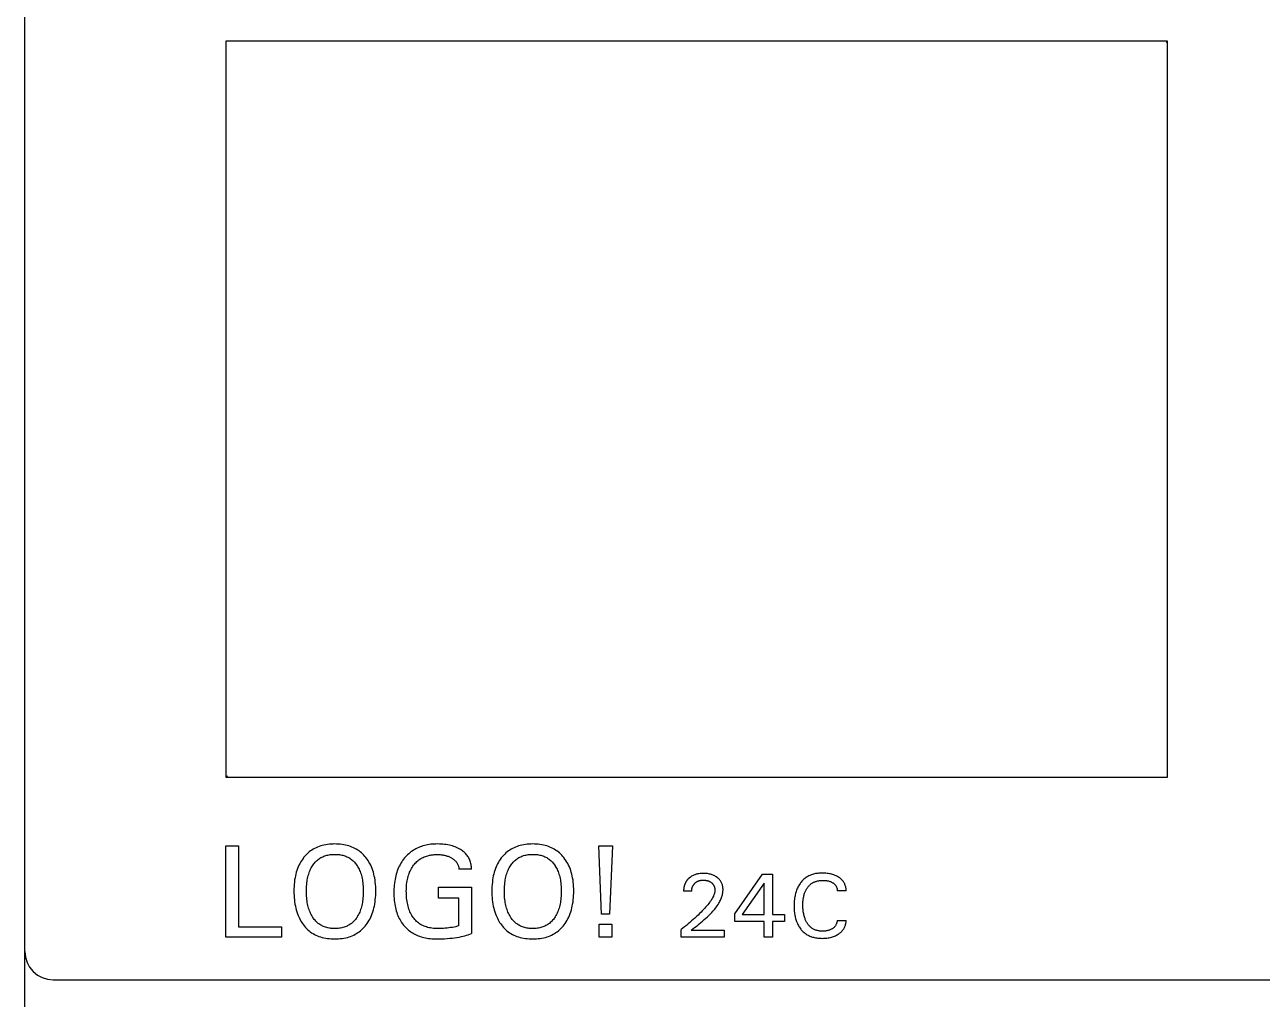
# Model space of a CAD drawing. Extents: x 0 to 420, y 0 to 297.
# Drawn here: x 136.8 to 180.17, y 185.49 to 219.65 of the extents above; entities that cross this region are included whole.
import ezdxf

# ---------------------------------------------------------------- set-up
doc = ezdxf.new("R2010")
doc.units = 0
doc.header["$LTSCALE"] = 23.1
doc.layers.add('10000_FRONT', color=7, linetype='CONTINUOUS')

msp = doc.modelspace()

# ---------------------------------------------------------------- linework, layer by layer
at = {"layer": '10000_FRONT', "color": 7, "linetype": 'CONTINUOUS'}
for p, q in [((136.798, 164.673), (136.798, 252.673)), ((143.848, 219.073), (143.848, 193.273)), ((176.848, 219.073), (143.848, 219.073)), ((176.798, 219.023), (176.819, 219.044)), ((176.848, 193.273), (176.848, 219.073)), ((143.848, 193.273), (176.848, 193.273)), ((143.898, 193.323), (143.877, 193.302)), ((143.848, 187.673), (143.848, 190.873)), ((143.848, 190.873), (144.285, 190.873)), ((144.285, 190.873), (144.285, 188.036)), ((147.061, 190.829), (147.009, 190.807)), ((147.115, 190.85), (147.061, 190.829)), ((147.169, 190.868), (147.115, 190.85)), ((147.223, 190.883), (147.169, 190.868)), ((147.285, 190.898), (147.223, 190.883)), ((147.348, 190.91), (147.285, 190.898)), ((147.411, 190.92), (147.348, 190.91)), ((147.474, 190.927), (147.411, 190.92)), ((147.537, 190.932), (147.474, 190.927)), ((147.601, 190.935), (147.537, 190.932)), ((147.664, 190.936), (147.601, 190.935)), ((147.728, 190.935), (147.664, 190.936)), ((147.791, 190.932), (147.728, 190.935)), ((147.854, 190.927), (147.791, 190.932)), ((147.917, 190.92), (147.854, 190.927)), ((147.98, 190.91), (147.917, 190.92)), ((148.042, 190.898), (147.98, 190.91)), ((148.103, 190.883), (148.042, 190.898)), ((148.158, 190.867), (148.103, 190.883)), ((148.212, 190.849), (148.158, 190.867)), ((148.265, 190.829), (148.212, 190.849)), ((148.317, 190.806), (148.265, 190.829)), ((150.653, 190.834), (150.604, 190.815)), ((150.703, 190.852), (150.653, 190.834)), ((150.753, 190.868), (150.703, 190.852)), ((150.804, 190.882), (150.753, 190.868)), ((150.861, 190.895), (150.804, 190.882)), ((150.918, 190.907), (150.861, 190.895)), ((150.976, 190.916), (150.918, 190.907)), ((151.034, 190.924), (150.976, 190.916)), ((151.092, 190.929), (151.034, 190.924)), ((151.151, 190.933), (151.092, 190.929)), ((151.21, 190.935), (151.151, 190.933)), ((151.268, 190.936), (151.21, 190.935)), ((151.329, 190.935), (151.268, 190.936)), ((151.39, 190.933), (151.329, 190.935)), ((151.45, 190.929), (151.39, 190.933)), ((151.511, 190.923), (151.45, 190.929)), ((151.571, 190.914), (151.511, 190.923)), ((151.625, 190.905), (151.571, 190.914)), ((151.679, 190.894), (151.625, 190.905)), ((151.732, 190.881), (151.679, 190.894)), ((151.785, 190.866), (151.732, 190.881)), ((151.838, 190.849), (151.785, 190.866)), ((151.886, 190.832), (151.838, 190.849)), ((151.933, 190.812), (151.886, 190.832)), ((153.999, 190.829), (153.946, 190.807)), ((154.052, 190.85), (153.999, 190.829)), ((154.106, 190.868), (154.052, 190.85)), ((154.161, 190.883), (154.106, 190.868)), ((154.223, 190.898), (154.161, 190.883)), ((154.285, 190.91), (154.223, 190.898)), ((154.348, 190.92), (154.285, 190.91)), ((154.411, 190.927), (154.348, 190.92)), ((154.475, 190.932), (154.411, 190.927)), ((154.538, 190.935), (154.475, 190.932)), ((154.602, 190.936), (154.538, 190.935)), ((154.665, 190.935), (154.602, 190.936)), ((154.729, 190.932), (154.665, 190.935)), ((154.792, 190.927), (154.729, 190.932)), ((154.855, 190.92), (154.792, 190.927)), ((154.917, 190.91), (154.855, 190.92)), ((154.979, 190.898), (154.917, 190.91)), ((155.041, 190.883), (154.979, 190.898)), ((155.095, 190.867), (155.041, 190.883)), ((155.149, 190.849), (155.095, 190.867)), ((155.203, 190.829), (155.149, 190.849)), ((155.255, 190.806), (155.203, 190.829)), ((157.01, 188.476), (156.915, 190.873)), ((156.915, 190.873), (157.391, 190.873)), ((157.391, 190.873), (157.296, 188.476)), ((146.526, 190.398), (146.493, 190.349)), ((146.561, 190.446), (146.526, 190.398)), ((146.571, 190.46), (146.561, 190.446)), ((146.607, 190.503), (146.571, 190.46)), ((146.645, 190.545), (146.607, 190.503)), ((146.684, 190.585), (146.645, 190.545)), ((146.725, 190.623), (146.684, 190.585)), ((146.768, 190.659), (146.725, 190.623)), ((146.813, 190.693), (146.768, 190.659)), ((146.859, 190.724), (146.813, 190.693)), ((146.908, 190.754), (146.859, 190.724)), ((146.958, 190.782), (146.908, 190.754)), ((147.009, 190.807), (146.958, 190.782)), ((147.056, 190.372), (147.085, 190.396)), ((147.085, 190.396), (147.114, 190.418)), ((147.114, 190.418), (147.145, 190.438)), ((147.145, 190.438), (147.177, 190.457)), ((147.177, 190.457), (147.209, 190.474)), ((147.209, 190.474), (147.242, 190.49)), ((147.242, 190.49), (147.276, 190.504)), ((147.276, 190.504), (147.31, 190.517)), ((147.31, 190.517), (147.345, 190.529)), ((147.345, 190.529), (147.384, 190.54)), ((147.384, 190.54), (147.423, 190.549)), ((147.423, 190.549), (147.463, 190.557)), ((147.463, 190.557), (147.503, 190.563)), ((147.503, 190.563), (147.543, 190.568)), ((147.543, 190.568), (147.583, 190.571)), ((147.583, 190.571), (147.624, 190.573)), ((147.624, 190.573), (147.664, 190.573)), ((147.664, 190.573), (147.705, 190.573)), ((147.705, 190.573), (147.746, 190.571)), ((147.746, 190.571), (147.786, 190.568)), ((147.786, 190.568), (147.827, 190.563)), ((147.827, 190.563), (147.867, 190.557)), ((147.867, 190.557), (147.907, 190.549)), ((147.907, 190.549), (147.946, 190.54)), ((147.946, 190.54), (147.985, 190.529)), ((147.985, 190.529), (148.02, 190.517)), ((148.02, 190.517), (148.055, 190.504)), ((148.055, 190.504), (148.088, 190.49)), ((148.088, 190.49), (148.122, 190.474)), ((148.122, 190.474), (148.154, 190.457)), ((148.154, 190.457), (148.186, 190.438)), ((148.186, 190.438), (148.216, 190.418)), ((148.216, 190.418), (148.246, 190.396)), ((148.246, 190.396), (148.275, 190.372)), ((148.369, 190.781), (148.317, 190.806)), ((148.418, 190.753), (148.369, 190.781)), ((148.467, 190.723), (148.418, 190.753)), ((148.513, 190.692), (148.467, 190.723)), ((148.558, 190.657), (148.513, 190.692)), ((148.601, 190.621), (148.558, 190.657)), ((148.642, 190.583), (148.601, 190.621)), ((148.682, 190.543), (148.642, 190.583)), ((148.719, 190.501), (148.682, 190.543)), ((148.755, 190.458), (148.719, 190.501)), ((148.793, 190.408), (148.755, 190.458)), ((148.829, 190.356), (148.793, 190.408)), ((150.074, 190.402), (150.04, 190.356)), ((150.109, 190.446), (150.074, 190.402)), ((150.143, 190.485), (150.109, 190.446)), ((150.178, 190.523), (150.143, 190.485)), ((150.215, 190.56), (150.178, 190.523)), ((150.253, 190.595), (150.215, 190.56)), ((150.292, 190.628), (150.253, 190.595)), ((150.333, 190.66), (150.292, 190.628)), ((150.374, 190.69), (150.333, 190.66)), ((150.417, 190.718), (150.374, 190.69)), ((150.463, 190.745), (150.417, 190.718)), ((150.509, 190.771), (150.463, 190.745)), ((150.556, 190.794), (150.509, 190.771)), ((150.604, 190.815), (150.556, 190.794)), ((150.609, 190.375), (150.644, 190.4)), ((150.644, 190.4), (150.682, 190.424)), ((150.682, 190.424), (150.72, 190.445)), ((150.72, 190.445), (150.76, 190.465)), ((150.76, 190.465), (150.8, 190.483)), ((150.8, 190.483), (150.841, 190.498)), ((150.841, 190.498), (150.883, 190.513)), ((150.883, 190.513), (150.925, 190.525)), ((150.925, 190.525), (150.956, 190.533)), ((150.956, 190.533), (150.987, 190.54)), ((150.987, 190.54), (151.018, 190.546)), ((151.018, 190.546), (151.049, 190.551)), ((151.049, 190.551), (151.08, 190.555)), ((151.08, 190.555), (151.111, 190.559)), ((151.111, 190.559), (151.142, 190.562)), ((151.142, 190.562), (151.174, 190.564)), ((151.174, 190.564), (151.205, 190.566)), ((151.205, 190.566), (151.237, 190.566)), ((151.237, 190.566), (151.268, 190.567)), ((151.268, 190.567), (151.298, 190.566)), ((151.298, 190.566), (151.328, 190.565)), ((151.328, 190.565), (151.357, 190.563)), ((151.357, 190.563), (151.387, 190.561)), ((151.387, 190.561), (151.416, 190.558)), ((151.416, 190.558), (151.446, 190.554)), ((151.446, 190.554), (151.473, 190.549)), ((151.473, 190.549), (151.5, 190.544)), ((151.5, 190.544), (151.527, 190.538)), ((151.527, 190.538), (151.554, 190.531)), ((151.554, 190.531), (151.581, 190.523)), ((151.581, 190.523), (151.607, 190.515)), ((151.607, 190.515), (151.632, 190.506)), ((151.632, 190.506), (151.656, 190.497)), ((151.656, 190.497), (151.681, 190.486)), ((151.681, 190.486), (151.704, 190.475)), ((151.704, 190.475), (151.728, 190.464)), ((151.728, 190.464), (151.751, 190.451)), ((151.751, 190.451), (151.768, 190.441)), ((151.768, 190.441), (151.784, 190.431)), ((151.784, 190.431), (151.8, 190.42)), ((151.8, 190.42), (151.816, 190.409)), ((151.816, 190.409), (151.831, 190.397)), ((151.831, 190.397), (151.846, 190.385)), ((151.979, 190.791), (151.933, 190.812)), ((152.024, 190.767), (151.979, 190.791)), ((152.069, 190.741), (152.024, 190.767)), ((152.102, 190.72), (152.069, 190.741)), ((152.135, 190.697), (152.102, 190.72)), ((152.167, 190.672), (152.135, 190.697)), ((152.198, 190.647), (152.167, 190.672)), ((152.227, 190.62), (152.198, 190.647)), ((152.255, 190.591), (152.227, 190.62)), ((152.282, 190.561), (152.255, 190.591)), ((152.305, 190.532), (152.282, 190.561)), ((152.326, 190.501), (152.305, 190.532)), ((152.346, 190.469), (152.326, 190.501)), ((152.365, 190.436), (152.346, 190.469)), ((152.381, 190.403), (152.365, 190.436)), ((152.396, 190.368), (152.381, 190.403)), ((153.463, 190.398), (153.43, 190.349)), ((153.498, 190.446), (153.463, 190.398)), ((153.509, 190.46), (153.498, 190.446)), ((153.545, 190.503), (153.509, 190.46)), ((153.582, 190.545), (153.545, 190.503)), ((153.622, 190.585), (153.582, 190.545)), ((153.663, 190.623), (153.622, 190.585)), ((153.706, 190.659), (153.663, 190.623)), ((153.75, 190.693), (153.706, 190.659)), ((153.797, 190.724), (153.75, 190.693)), ((153.845, 190.754), (153.797, 190.724)), ((153.895, 190.782), (153.845, 190.754)), ((153.946, 190.807), (153.895, 190.782)), ((153.993, 190.372), (154.022, 190.396)), ((154.022, 190.396), (154.052, 190.418)), ((154.052, 190.418), (154.083, 190.438)), ((154.083, 190.438), (154.114, 190.457)), ((154.114, 190.457), (154.146, 190.474)), ((154.146, 190.474), (154.18, 190.49)), ((154.18, 190.49), (154.213, 190.504)), ((154.213, 190.504), (154.248, 190.517)), ((154.248, 190.517), (154.282, 190.529)), ((154.282, 190.529), (154.321, 190.54)), ((154.321, 190.54), (154.361, 190.549)), ((154.361, 190.549), (154.4, 190.557)), ((154.4, 190.557), (154.44, 190.563)), ((154.44, 190.563), (154.481, 190.568)), ((154.481, 190.568), (154.521, 190.571)), ((154.521, 190.571), (154.561, 190.573)), ((154.561, 190.573), (154.602, 190.573)), ((154.602, 190.573), (154.643, 190.573)), ((154.643, 190.573), (154.683, 190.571)), ((154.683, 190.571), (154.724, 190.568)), ((154.724, 190.568), (154.764, 190.563)), ((154.764, 190.563), (154.804, 190.557)), ((154.804, 190.557), (154.844, 190.549)), ((154.844, 190.549), (154.884, 190.54)), ((154.884, 190.54), (154.923, 190.529)), ((154.923, 190.529), (154.958, 190.517)), ((154.958, 190.517), (154.992, 190.504)), ((154.992, 190.504), (155.026, 190.49)), ((155.026, 190.49), (155.059, 190.474)), ((155.059, 190.474), (155.092, 190.457)), ((155.092, 190.457), (155.123, 190.438)), ((155.123, 190.438), (155.154, 190.418)), ((155.154, 190.418), (155.184, 190.396)), ((155.184, 190.396), (155.213, 190.372)), ((155.306, 190.781), (155.255, 190.806)), ((155.356, 190.753), (155.306, 190.781)), ((155.404, 190.723), (155.356, 190.753)), ((155.451, 190.692), (155.404, 190.723)), ((155.495, 190.657), (155.451, 190.692)), ((155.538, 190.621), (155.495, 190.657)), ((155.58, 190.583), (155.538, 190.621)), ((155.619, 190.543), (155.58, 190.583)), ((155.657, 190.501), (155.619, 190.543)), ((155.693, 190.458), (155.657, 190.501)), ((155.731, 190.408), (155.693, 190.458)), ((155.766, 190.356), (155.731, 190.408)), ((146.335, 190.012), (146.315, 189.947)), ((146.357, 190.076), (146.335, 190.012)), ((146.382, 190.139), (146.357, 190.076)), ((146.407, 190.193), (146.382, 190.139)), ((146.433, 190.246), (146.407, 190.193)), ((146.462, 190.298), (146.433, 190.246)), ((146.493, 190.349), (146.462, 190.298)), ((146.765, 189.927), (146.781, 189.97)), ((146.781, 189.97), (146.798, 190.013)), ((146.798, 190.013), (146.817, 190.054)), ((146.817, 190.054), (146.838, 190.095)), ((146.838, 190.095), (146.86, 190.135)), ((146.86, 190.135), (146.884, 190.174)), ((146.884, 190.174), (146.905, 190.205)), ((146.905, 190.205), (146.927, 190.236)), ((146.927, 190.236), (146.951, 190.265)), ((146.951, 190.265), (146.975, 190.294)), ((146.975, 190.294), (147.001, 190.321)), ((147.001, 190.321), (147.028, 190.347)), ((147.028, 190.347), (147.056, 190.372)), ((148.275, 190.372), (148.303, 190.347)), ((148.303, 190.347), (148.33, 190.321)), ((148.33, 190.321), (148.356, 190.294)), ((148.356, 190.294), (148.38, 190.265)), ((148.38, 190.265), (148.404, 190.236)), ((148.404, 190.236), (148.426, 190.205)), ((148.426, 190.205), (148.447, 190.174)), ((148.447, 190.174), (148.454, 190.164)), ((148.454, 190.164), (148.476, 190.126)), ((148.476, 190.126), (148.497, 190.088)), ((148.497, 190.088), (148.517, 190.049)), ((148.517, 190.049), (148.535, 190.009)), ((148.535, 190.009), (148.551, 189.968)), ((148.551, 189.968), (148.567, 189.927)), ((148.862, 190.303), (148.829, 190.356)), ((148.892, 190.248), (148.862, 190.303)), ((148.921, 190.193), (148.892, 190.248)), ((148.947, 190.136), (148.921, 190.193)), ((148.972, 190.073), (148.947, 190.136)), ((148.995, 190.009), (148.972, 190.073)), ((149.015, 189.945), (148.995, 190.009)), ((149.854, 189.996), (149.835, 189.938)), ((149.876, 190.053), (149.854, 189.996)), ((149.9, 190.109), (149.876, 190.053)), ((149.924, 190.16), (149.9, 190.109)), ((149.951, 190.211), (149.924, 190.16)), ((149.979, 190.26), (149.951, 190.211)), ((150.008, 190.309), (149.979, 190.26)), ((150.04, 190.356), (150.008, 190.309)), ((150.283, 189.943), (150.302, 189.987)), ((150.302, 189.987), (150.323, 190.03)), ((150.323, 190.03), (150.346, 190.072)), ((150.346, 190.072), (150.37, 190.113)), ((150.37, 190.113), (150.396, 190.154)), ((150.396, 190.154), (150.424, 190.192)), ((150.424, 190.192), (150.452, 190.226)), ((150.452, 190.226), (150.48, 190.259)), ((150.48, 190.259), (150.51, 190.29)), ((150.51, 190.29), (150.542, 190.32)), ((150.542, 190.32), (150.575, 190.349)), ((150.575, 190.349), (150.609, 190.375)), ((151.846, 190.385), (151.861, 190.372)), ((151.861, 190.372), (151.875, 190.359)), ((151.875, 190.359), (151.888, 190.346)), ((151.888, 190.346), (151.902, 190.331)), ((151.902, 190.331), (151.914, 190.316)), ((151.914, 190.316), (151.926, 190.3)), ((151.926, 190.3), (151.938, 190.283)), ((151.938, 190.283), (151.948, 190.267)), ((151.948, 190.267), (151.958, 190.25)), ((151.958, 190.25), (151.968, 190.232)), ((151.968, 190.232), (151.976, 190.214)), ((151.976, 190.214), (151.983, 190.197)), ((151.983, 190.197), (151.989, 190.18)), ((151.989, 190.18), (151.995, 190.163)), ((151.995, 190.163), (152, 190.146)), ((152, 190.146), (152.005, 190.128)), ((152.005, 190.128), (152.008, 190.11)), ((152.008, 190.11), (152.011, 190.092)), ((152.011, 190.092), (152.013, 190.074)), ((152.013, 190.074), (152.014, 190.056)), ((152.452, 190.056), (152.014, 190.056)), ((152.409, 190.333), (152.396, 190.368)), ((152.422, 190.295), (152.409, 190.333)), ((152.432, 190.256), (152.422, 190.295)), ((152.44, 190.216), (152.432, 190.256)), ((152.446, 190.176), (152.44, 190.216)), ((152.45, 190.136), (152.446, 190.176)), ((152.452, 190.096), (152.45, 190.136)), ((152.452, 190.056), (152.452, 190.096)), ((153.272, 190.012), (153.252, 189.947)), ((153.295, 190.076), (153.272, 190.012)), ((153.32, 190.139), (153.295, 190.076)), ((153.344, 190.193), (153.32, 190.139)), ((153.371, 190.246), (153.344, 190.193)), ((153.399, 190.298), (153.371, 190.246)), ((153.43, 190.349), (153.399, 190.298)), ((153.702, 189.927), (153.718, 189.97)), ((153.718, 189.97), (153.736, 190.013)), ((153.736, 190.013), (153.755, 190.054)), ((153.755, 190.054), (153.775, 190.095)), ((153.775, 190.095), (153.798, 190.135)), ((153.798, 190.135), (153.822, 190.174)), ((153.822, 190.174), (153.843, 190.205)), ((153.843, 190.205), (153.865, 190.236)), ((153.865, 190.236), (153.888, 190.265)), ((153.888, 190.265), (153.913, 190.294)), ((153.913, 190.294), (153.938, 190.321)), ((153.938, 190.321), (153.965, 190.347)), ((153.965, 190.347), (153.993, 190.372)), ((155.213, 190.372), (155.241, 190.347)), ((155.241, 190.347), (155.268, 190.321)), ((155.268, 190.321), (155.293, 190.294)), ((155.293, 190.294), (155.318, 190.265)), ((155.318, 190.265), (155.341, 190.236)), ((155.341, 190.236), (155.363, 190.205)), ((155.363, 190.205), (155.384, 190.174)), ((155.384, 190.174), (155.391, 190.164)), ((155.391, 190.164), (155.414, 190.126)), ((155.414, 190.126), (155.435, 190.088)), ((155.435, 190.088), (155.454, 190.049)), ((155.454, 190.049), (155.472, 190.009)), ((155.472, 190.009), (155.489, 189.968)), ((155.489, 189.968), (155.504, 189.927)), ((155.799, 190.303), (155.766, 190.356)), ((155.83, 190.248), (155.799, 190.303)), ((155.858, 190.193), (155.83, 190.248)), ((155.884, 190.136), (155.858, 190.193)), ((155.91, 190.073), (155.884, 190.136)), ((155.933, 190.009), (155.91, 190.073)), ((155.953, 189.945), (155.933, 190.009)), ((146.247, 189.598), (146.24, 189.522)), ((146.257, 189.674), (146.247, 189.598)), ((146.269, 189.749), (146.257, 189.674)), ((146.282, 189.816), (146.269, 189.749)), ((146.297, 189.882), (146.282, 189.816)), ((146.315, 189.947), (146.297, 189.882)), ((146.679, 189.518), (146.685, 189.575)), ((146.685, 189.575), (146.693, 189.632)), ((146.693, 189.632), (146.701, 189.682)), ((146.701, 189.682), (146.711, 189.732)), ((146.711, 189.732), (146.722, 189.781)), ((146.722, 189.781), (146.734, 189.831)), ((146.734, 189.831), (146.749, 189.879)), ((146.749, 189.879), (146.765, 189.927)), ((148.567, 189.927), (148.583, 189.879)), ((148.583, 189.879), (148.597, 189.831)), ((148.597, 189.831), (148.61, 189.781)), ((148.61, 189.781), (148.621, 189.732)), ((148.621, 189.732), (148.63, 189.682)), ((148.63, 189.682), (148.638, 189.632)), ((148.638, 189.632), (148.646, 189.575)), ((148.646, 189.575), (148.652, 189.518)), ((149.033, 189.879), (149.015, 189.945)), ((149.049, 189.813), (149.033, 189.879)), ((149.062, 189.747), (149.049, 189.813)), ((149.074, 189.672), (149.062, 189.747)), ((149.084, 189.596), (149.074, 189.672)), ((149.091, 189.52), (149.084, 189.596)), ((149.753, 189.566), (149.746, 189.498)), ((149.763, 189.634), (149.753, 189.566)), ((149.775, 189.701), (149.763, 189.634)), ((149.787, 189.761), (149.775, 189.701)), ((149.801, 189.821), (149.787, 189.761)), ((149.817, 189.88), (149.801, 189.821)), ((149.835, 189.938), (149.817, 189.88)), ((150.182, 189.522), (150.19, 189.581)), ((150.19, 189.581), (150.199, 189.64)), ((150.199, 189.64), (150.208, 189.692)), ((150.208, 189.692), (150.22, 189.743)), ((150.22, 189.743), (150.233, 189.794)), ((150.233, 189.794), (150.248, 189.844)), ((150.248, 189.844), (150.265, 189.894)), ((150.265, 189.894), (150.283, 189.943)), ((153.185, 189.598), (153.178, 189.522)), ((153.194, 189.674), (153.185, 189.598)), ((153.206, 189.749), (153.194, 189.674)), ((153.219, 189.816), (153.206, 189.749)), ((153.235, 189.882), (153.219, 189.816)), ((153.252, 189.947), (153.235, 189.882)), ((153.617, 189.518), (153.623, 189.575)), ((153.623, 189.575), (153.63, 189.632)), ((153.63, 189.632), (153.638, 189.682)), ((153.638, 189.682), (153.648, 189.732)), ((153.648, 189.732), (153.659, 189.781)), ((153.659, 189.781), (153.672, 189.831)), ((153.672, 189.831), (153.686, 189.879)), ((153.686, 189.879), (153.702, 189.927)), ((155.504, 189.927), (155.52, 189.879)), ((155.52, 189.879), (155.534, 189.831)), ((155.534, 189.831), (155.547, 189.781)), ((155.547, 189.781), (155.558, 189.732)), ((155.558, 189.732), (155.568, 189.682)), ((155.568, 189.682), (155.576, 189.632)), ((155.576, 189.632), (155.584, 189.575)), ((155.584, 189.575), (155.59, 189.518)), ((155.971, 189.879), (155.953, 189.945)), ((155.986, 189.813), (155.971, 189.879)), ((155.999, 189.747), (155.986, 189.813)), ((156.012, 189.672), (155.999, 189.747)), ((156.021, 189.596), (156.012, 189.672)), ((156.029, 189.52), (156.021, 189.596)), ((159.932, 189.531), (159.927, 189.518)), ((159.938, 189.544), (159.932, 189.531)), ((159.943, 189.557), (159.938, 189.544)), ((159.949, 189.57), (159.943, 189.557)), ((159.956, 189.583), (159.949, 189.57)), ((159.962, 189.595), (159.956, 189.583)), ((159.969, 189.607), (159.962, 189.595)), ((159.977, 189.62), (159.969, 189.607)), ((159.984, 189.631), (159.977, 189.62)), ((159.992, 189.643), (159.984, 189.631)), ((160.001, 189.654), (159.992, 189.643)), ((160.009, 189.665), (160.001, 189.654)), ((160.018, 189.676), (160.009, 189.665)), ((160.027, 189.687), (160.018, 189.676)), ((160.037, 189.698), (160.027, 189.687)), ((160.046, 189.708), (160.037, 189.698)), ((160.056, 189.718), (160.046, 189.708)), ((160.067, 189.728), (160.056, 189.718)), ((160.077, 189.737), (160.067, 189.728)), ((160.088, 189.746), (160.077, 189.737)), ((160.096, 189.753), (160.088, 189.746)), ((160.105, 189.76), (160.096, 189.753)), ((160.113, 189.767), (160.105, 189.76)), ((160.14, 189.786), (160.113, 189.767)), ((160.168, 189.804), (160.14, 189.786)), ((160.196, 189.82), (160.168, 189.804)), ((160.225, 189.835), (160.196, 189.82)), ((160.252, 189.846), (160.225, 189.835)), ((160.247, 189.521), (160.255, 189.533)), ((160.278, 189.857), (160.252, 189.846)), ((160.255, 189.533), (160.265, 189.544)), ((160.265, 189.544), (160.275, 189.554)), ((160.275, 189.554), (160.285, 189.564)), ((160.306, 189.866), (160.278, 189.857)), ((160.285, 189.564), (160.296, 189.574)), ((160.296, 189.574), (160.307, 189.583)), ((160.333, 189.874), (160.306, 189.866)), ((160.307, 189.583), (160.318, 189.592)), ((160.318, 189.592), (160.33, 189.6)), ((160.33, 189.6), (160.342, 189.608)), ((160.361, 189.882), (160.333, 189.874)), ((160.342, 189.608), (160.354, 189.615)), ((160.354, 189.615), (160.367, 189.622)), ((160.389, 189.888), (160.361, 189.882)), ((160.367, 189.622), (160.38, 189.629)), ((160.38, 189.629), (160.394, 189.635)), ((160.427, 189.894), (160.389, 189.888)), ((160.394, 189.635), (160.408, 189.64)), ((160.408, 189.64), (160.422, 189.645)), ((160.422, 189.645), (160.436, 189.649)), ((160.464, 189.899), (160.427, 189.894)), ((160.436, 189.649), (160.451, 189.653)), ((160.451, 189.653), (160.465, 189.657)), ((160.502, 189.903), (160.464, 189.899)), ((160.465, 189.657), (160.481, 189.66)), ((160.481, 189.66), (160.497, 189.663)), ((160.497, 189.663), (160.513, 189.665)), ((160.541, 189.905), (160.502, 189.903)), ((160.513, 189.665), (160.53, 189.666)), ((160.53, 189.666), (160.546, 189.668)), ((160.579, 189.905), (160.541, 189.905)), ((160.546, 189.668), (160.562, 189.668)), ((160.562, 189.668), (160.579, 189.668)), ((160.616, 189.905), (160.579, 189.905)), ((160.579, 189.668), (160.597, 189.668)), ((160.597, 189.668), (160.616, 189.667)), ((160.653, 189.903), (160.616, 189.905)), ((160.616, 189.667), (160.634, 189.666)), ((160.634, 189.666), (160.653, 189.664)), ((160.69, 189.9), (160.653, 189.903)), ((160.653, 189.664), (160.671, 189.662)), ((160.671, 189.662), (160.69, 189.659)), ((160.727, 189.896), (160.69, 189.9)), ((160.69, 189.659), (160.704, 189.656)), ((160.704, 189.656), (160.718, 189.652)), ((160.718, 189.652), (160.731, 189.649)), ((160.764, 189.89), (160.727, 189.896)), ((160.731, 189.649), (160.745, 189.644)), ((160.745, 189.644), (160.759, 189.64)), ((160.759, 189.64), (160.772, 189.635)), ((160.797, 189.883), (160.764, 189.89)), ((160.772, 189.635), (160.785, 189.629)), ((160.785, 189.629), (160.799, 189.622)), ((160.829, 189.875), (160.797, 189.883)), ((160.799, 189.622), (160.813, 189.615)), ((160.813, 189.615), (160.827, 189.607)), ((160.827, 189.607), (160.84, 189.598)), ((160.862, 189.866), (160.829, 189.875)), ((160.84, 189.598), (160.853, 189.589)), ((160.853, 189.589), (160.866, 189.58)), ((160.893, 189.855), (160.862, 189.866)), ((160.866, 189.58), (160.876, 189.57)), ((160.876, 189.57), (160.887, 189.561)), ((160.887, 189.561), (160.897, 189.551)), ((160.925, 189.843), (160.893, 189.855)), ((160.897, 189.551), (160.906, 189.541)), ((160.906, 189.541), (160.915, 189.53)), ((160.915, 189.53), (160.924, 189.519)), ((160.953, 189.83), (160.925, 189.843)), ((160.981, 189.816), (160.953, 189.83)), ((161.008, 189.8), (160.981, 189.816)), ((161.035, 189.783), (161.008, 189.8)), ((161.061, 189.765), (161.035, 189.783)), ((161.082, 189.748), (161.061, 189.765)), ((161.103, 189.73), (161.082, 189.748)), ((161.123, 189.71), (161.103, 189.73)), ((161.142, 189.69), (161.123, 189.71)), ((161.16, 189.669), (161.142, 189.69)), ((161.177, 189.647), (161.16, 189.669)), ((161.192, 189.624), (161.177, 189.647)), ((161.205, 189.6), (161.192, 189.624)), ((161.217, 189.576), (161.205, 189.6)), ((161.228, 189.551), (161.217, 189.576)), ((161.238, 189.525), (161.228, 189.551)), ((161.686, 188.488), (162.656, 189.873)), ((162.709, 189.559), (161.943, 188.463)), ((162.656, 189.873), (163.003, 189.873)), ((162.709, 188.463), (162.709, 189.559)), ((163.003, 189.873), (163.003, 188.463)), ((146.232, 189.369), (146.231, 189.292)), ((146.231, 189.292), (146.232, 189.214)), ((146.235, 189.445), (146.232, 189.369)), ((146.232, 189.214), (146.235, 189.136)), ((146.24, 189.522), (146.235, 189.445)), ((146.235, 189.136), (146.24, 189.059)), ((146.669, 189.345), (146.671, 189.403)), ((146.669, 189.287), (146.669, 189.345)), ((146.669, 189.229), (146.669, 189.287)), ((146.671, 189.17), (146.669, 189.229)), ((146.671, 189.403), (146.674, 189.46)), ((146.674, 189.112), (146.671, 189.17)), ((146.674, 189.46), (146.679, 189.518)), ((146.679, 189.053), (146.674, 189.112)), ((148.652, 189.518), (148.657, 189.46)), ((148.657, 189.111), (148.652, 189.053)), ((148.657, 189.46), (148.66, 189.403)), ((148.66, 189.17), (148.657, 189.111)), ((148.66, 189.403), (148.662, 189.345)), ((148.662, 189.229), (148.66, 189.17)), ((148.662, 189.345), (148.662, 189.287)), ((148.662, 189.287), (148.662, 189.229)), ((149.096, 189.444), (149.091, 189.52)), ((149.091, 189.059), (149.096, 189.136)), ((149.099, 189.368), (149.096, 189.444)), ((149.096, 189.136), (149.099, 189.214)), ((149.1, 189.292), (149.099, 189.368)), ((149.099, 189.214), (149.1, 189.292)), ((149.736, 189.361), (149.733, 189.293)), ((149.733, 189.293), (149.733, 189.224)), ((149.733, 189.224), (149.734, 189.158)), ((149.734, 189.158), (149.736, 189.091)), ((149.74, 189.43), (149.736, 189.361)), ((149.746, 189.498), (149.74, 189.43)), ((150.17, 189.283), (150.171, 189.343)), ((150.171, 189.221), (150.17, 189.283)), ((150.171, 189.343), (150.173, 189.402)), ((150.173, 189.16), (150.171, 189.221)), ((150.173, 189.402), (150.177, 189.462)), ((150.177, 189.099), (150.173, 189.16)), ((150.177, 189.462), (150.182, 189.522)), ((150.182, 189.038), (150.177, 189.099)), ((151.298, 189.036), (151.298, 189.417)), ((151.298, 189.417), (152.452, 189.417)), ((152.452, 189.417), (152.452, 187.797)), ((153.17, 189.369), (153.169, 189.292)), ((153.169, 189.292), (153.169, 189.214)), ((153.169, 189.214), (153.172, 189.136)), ((153.173, 189.445), (153.17, 189.369)), ((153.172, 189.136), (153.177, 189.059)), ((153.178, 189.522), (153.173, 189.445)), ((153.606, 189.287), (153.607, 189.345)), ((153.607, 189.229), (153.606, 189.287)), ((153.607, 189.345), (153.609, 189.403)), ((153.609, 189.17), (153.607, 189.229)), ((153.609, 189.403), (153.612, 189.46)), ((153.612, 189.112), (153.609, 189.17)), ((153.612, 189.46), (153.617, 189.518)), ((153.616, 189.053), (153.612, 189.112)), ((155.59, 189.518), (155.594, 189.46)), ((155.594, 189.111), (155.59, 189.053)), ((155.594, 189.46), (155.597, 189.403)), ((155.598, 189.17), (155.594, 189.111)), ((155.597, 189.403), (155.599, 189.345)), ((155.599, 189.229), (155.598, 189.17)), ((155.599, 189.345), (155.6, 189.287)), ((155.6, 189.287), (155.599, 189.229)), ((156.034, 189.444), (156.029, 189.52)), ((156.029, 189.059), (156.034, 189.136)), ((156.037, 189.368), (156.034, 189.444)), ((156.034, 189.136), (156.037, 189.214)), ((156.038, 189.292), (156.037, 189.368)), ((156.037, 189.214), (156.038, 189.292)), ((159.889, 189.325), (159.888, 189.309)), ((159.888, 189.309), (159.888, 189.294)), ((159.888, 189.294), (159.888, 189.279)), ((160.173, 189.279), (159.888, 189.279)), ((159.89, 189.341), (159.889, 189.325)), ((159.891, 189.356), (159.89, 189.341)), ((159.893, 189.372), (159.891, 189.356)), ((159.895, 189.387), (159.893, 189.372)), ((159.897, 189.402), (159.895, 189.387)), ((159.9, 189.418), (159.897, 189.402)), ((159.903, 189.433), (159.9, 189.418)), ((159.906, 189.448), (159.903, 189.433)), ((159.91, 189.464), (159.906, 189.448)), ((159.914, 189.477), (159.91, 189.464)), ((159.918, 189.491), (159.914, 189.477)), ((159.922, 189.504), (159.918, 189.491)), ((159.927, 189.518), (159.922, 189.504)), ((160.173, 189.295), (160.174, 189.311)), ((160.173, 189.279), (160.173, 189.295)), ((160.174, 189.311), (160.175, 189.327)), ((160.175, 189.327), (160.177, 189.343)), ((160.177, 189.343), (160.179, 189.359)), ((160.179, 189.359), (160.182, 189.375)), ((160.182, 189.375), (160.186, 189.391)), ((160.186, 189.391), (160.189, 189.405)), ((160.189, 189.405), (160.194, 189.419)), ((160.194, 189.419), (160.198, 189.433)), ((160.198, 189.433), (160.204, 189.446)), ((160.204, 189.446), (160.21, 189.46)), ((160.21, 189.46), (160.216, 189.473)), ((160.216, 189.473), (160.223, 189.486)), ((160.223, 189.486), (160.23, 189.498)), ((160.23, 189.498), (160.238, 189.51)), ((160.238, 189.51), (160.247, 189.521)), ((160.931, 189.106), (160.916, 189.076)), ((160.924, 189.519), (160.931, 189.507)), ((160.931, 189.507), (160.939, 189.495)), ((160.939, 189.125), (160.931, 189.106)), ((160.939, 189.495), (160.946, 189.483)), ((160.947, 189.145), (160.939, 189.125)), ((160.946, 189.483), (160.952, 189.47)), ((160.955, 189.165), (160.947, 189.145)), ((160.952, 189.47), (160.957, 189.457)), ((160.962, 189.185), (160.955, 189.165)), ((160.957, 189.457), (160.962, 189.444)), ((160.962, 189.444), (160.967, 189.431)), ((160.968, 189.206), (160.962, 189.185)), ((160.967, 189.431), (160.971, 189.417)), ((160.973, 189.226), (160.968, 189.206)), ((160.971, 189.417), (160.975, 189.402)), ((160.977, 189.247), (160.973, 189.226)), ((160.975, 189.402), (160.978, 189.387)), ((160.981, 189.268), (160.977, 189.247)), ((160.978, 189.387), (160.98, 189.372)), ((160.98, 189.372), (160.982, 189.356)), ((160.983, 189.289), (160.981, 189.268)), ((160.982, 189.356), (160.984, 189.341)), ((160.984, 189.31), (160.983, 189.289)), ((160.984, 189.341), (160.984, 189.325)), ((160.984, 189.325), (160.984, 189.31)), ((161.228, 189.09), (161.238, 189.123)), ((161.246, 189.499), (161.238, 189.525)), ((161.238, 189.123), (161.247, 189.155)), ((161.254, 189.47), (161.246, 189.499)), ((161.247, 189.155), (161.254, 189.188)), ((161.26, 189.441), (161.254, 189.47)), ((161.254, 189.188), (161.26, 189.222)), ((161.264, 189.411), (161.26, 189.441)), ((161.26, 189.222), (161.265, 189.255)), ((161.268, 189.382), (161.264, 189.411)), ((161.265, 189.255), (161.268, 189.289)), ((161.269, 189.352), (161.268, 189.382)), ((161.268, 189.289), (161.269, 189.322)), ((161.269, 189.322), (161.269, 189.352)), ((165.584, 189.29), (165.275, 189.29)), ((146.24, 189.059), (146.247, 188.981)), ((146.247, 188.981), (146.256, 188.904)), ((146.256, 188.904), (146.268, 188.827)), ((146.268, 188.827), (146.281, 188.759)), ((146.281, 188.759), (146.296, 188.692)), ((146.296, 188.692), (146.313, 188.626)), ((146.685, 188.995), (146.679, 189.053)), ((146.692, 188.937), (146.685, 188.995)), ((146.7, 188.886), (146.692, 188.937)), ((146.71, 188.835), (146.7, 188.886)), ((146.721, 188.785), (146.71, 188.835)), ((146.733, 188.735), (146.721, 188.785)), ((146.747, 188.685), (146.733, 188.735)), ((146.763, 188.636), (146.747, 188.685)), ((148.584, 188.684), (148.569, 188.635)), ((148.598, 188.734), (148.584, 188.684)), ((148.611, 188.784), (148.598, 188.734)), ((148.622, 188.834), (148.611, 188.784)), ((148.631, 188.885), (148.622, 188.834)), ((148.639, 188.936), (148.631, 188.885)), ((148.646, 188.994), (148.639, 188.936)), ((148.652, 189.053), (148.646, 188.994)), ((149.018, 188.626), (149.035, 188.693)), ((149.035, 188.693), (149.05, 188.76)), ((149.05, 188.76), (149.063, 188.827)), ((149.063, 188.827), (149.075, 188.904)), ((149.075, 188.904), (149.084, 188.981)), ((149.084, 188.981), (149.091, 189.059)), ((149.736, 189.091), (149.74, 189.025)), ((149.74, 189.025), (149.746, 188.959)), ((149.746, 188.959), (149.753, 188.893)), ((149.753, 188.893), (149.763, 188.828)), ((149.763, 188.828), (149.774, 188.762)), ((149.774, 188.762), (149.786, 188.705)), ((149.786, 188.705), (149.8, 188.648)), ((150.189, 188.977), (150.182, 189.038)), ((150.198, 188.916), (150.189, 188.977)), ((150.207, 188.863), (150.198, 188.916)), ((150.218, 188.811), (150.207, 188.863)), ((150.23, 188.759), (150.218, 188.811)), ((150.245, 188.708), (150.23, 188.759)), ((150.261, 188.657), (150.245, 188.708)), ((152.014, 189.036), (151.298, 189.036)), ((152.014, 188.067), (152.014, 189.036)), ((153.177, 189.059), (153.184, 188.981)), ((153.184, 188.981), (153.194, 188.904)), ((153.194, 188.904), (153.206, 188.827)), ((153.206, 188.827), (153.218, 188.759)), ((153.218, 188.759), (153.233, 188.692)), ((153.233, 188.692), (153.251, 188.626)), ((153.622, 188.995), (153.616, 189.053)), ((153.63, 188.937), (153.622, 188.995)), ((153.638, 188.886), (153.63, 188.937)), ((153.647, 188.835), (153.638, 188.886)), ((153.658, 188.785), (153.647, 188.835)), ((153.67, 188.735), (153.658, 188.785)), ((153.684, 188.685), (153.67, 188.735)), ((153.7, 188.636), (153.684, 188.685)), ((155.522, 188.684), (155.506, 188.635)), ((155.536, 188.734), (155.522, 188.684)), ((155.548, 188.784), (155.536, 188.734)), ((155.559, 188.834), (155.548, 188.784)), ((155.568, 188.885), (155.559, 188.834)), ((155.576, 188.936), (155.568, 188.885)), ((155.584, 188.994), (155.576, 188.936)), ((155.59, 189.053), (155.584, 188.994)), ((155.955, 188.626), (155.972, 188.693)), ((155.972, 188.693), (155.987, 188.76)), ((155.987, 188.76), (156, 188.827)), ((156, 188.827), (156.012, 188.904)), ((156.012, 188.904), (156.022, 188.981)), ((156.022, 188.981), (156.029, 189.059)), ((160.622, 188.677), (160.583, 188.635)), ((160.661, 188.72), (160.622, 188.677)), ((160.698, 188.764), (160.661, 188.72)), ((160.735, 188.808), (160.698, 188.764)), ((160.771, 188.853), (160.735, 188.808)), ((160.791, 188.88), (160.771, 188.853)), ((160.811, 188.906), (160.791, 188.88)), ((160.83, 188.933), (160.811, 188.906)), ((160.849, 188.961), (160.83, 188.933)), ((160.867, 188.989), (160.849, 188.961)), ((160.884, 189.017), (160.867, 188.989)), ((160.901, 189.046), (160.884, 189.017)), ((160.916, 189.076), (160.901, 189.046)), ((160.979, 188.653), (161.009, 188.692)), ((161.009, 188.692), (161.039, 188.732)), ((161.039, 188.732), (161.068, 188.773)), ((161.068, 188.773), (161.095, 188.815)), ((161.095, 188.815), (161.121, 188.858)), ((161.121, 188.858), (161.146, 188.902)), ((161.146, 188.902), (161.162, 188.933)), ((161.162, 188.933), (161.177, 188.963)), ((161.177, 188.963), (161.191, 188.994)), ((161.191, 188.994), (161.204, 189.026)), ((161.204, 189.026), (161.217, 189.058)), ((161.217, 189.058), (161.228, 189.09)), ((146.313, 188.626), (146.333, 188.56)), ((146.333, 188.56), (146.355, 188.494)), ((146.355, 188.494), (146.379, 188.43)), ((146.379, 188.43), (146.401, 188.38)), ((146.401, 188.38), (146.424, 188.331)), ((146.424, 188.331), (146.448, 188.283)), ((146.448, 188.283), (146.475, 188.236)), ((146.475, 188.236), (146.503, 188.19)), ((146.778, 188.593), (146.763, 188.636)), ((146.795, 188.55), (146.778, 188.593)), ((146.814, 188.507), (146.795, 188.55)), ((146.834, 188.466), (146.814, 188.507)), ((146.856, 188.425), (146.834, 188.466)), ((146.88, 188.385), (146.856, 188.425)), ((146.901, 188.353), (146.88, 188.385)), ((146.923, 188.321), (146.901, 188.353)), ((146.946, 188.291), (146.923, 188.321)), ((146.97, 188.261), (146.946, 188.291)), ((146.996, 188.233), (146.97, 188.261)), ((147.023, 188.206), (146.996, 188.233)), ((148.335, 188.233), (148.308, 188.206)), ((148.361, 188.261), (148.335, 188.233)), ((148.385, 188.291), (148.361, 188.261)), ((148.408, 188.321), (148.385, 188.291)), ((148.431, 188.353), (148.408, 188.321)), ((148.451, 188.385), (148.431, 188.353)), ((148.475, 188.425), (148.451, 188.385)), ((148.497, 188.465), (148.475, 188.425)), ((148.517, 188.507), (148.497, 188.465)), ((148.536, 188.549), (148.517, 188.507)), ((148.553, 188.592), (148.536, 188.549)), ((148.569, 188.635), (148.553, 188.592)), ((148.836, 188.207), (148.868, 188.261)), ((148.868, 188.261), (148.898, 188.317)), ((148.898, 188.317), (148.926, 188.373)), ((148.926, 188.373), (148.951, 188.431)), ((148.951, 188.431), (148.976, 188.495)), ((148.976, 188.495), (148.998, 188.56)), ((148.998, 188.56), (149.018, 188.626)), ((149.8, 188.648), (149.816, 188.591)), ((149.816, 188.591), (149.834, 188.535)), ((149.834, 188.535), (149.854, 188.48)), ((149.854, 188.48), (149.875, 188.426)), ((149.875, 188.426), (149.899, 188.372)), ((149.899, 188.372), (149.923, 188.323)), ((149.923, 188.323), (149.949, 188.275)), ((149.949, 188.275), (149.977, 188.229)), ((149.977, 188.229), (150.007, 188.183)), ((150.279, 188.607), (150.261, 188.657)), ((150.298, 188.562), (150.279, 188.607)), ((150.317, 188.519), (150.298, 188.562)), ((150.339, 188.476), (150.317, 188.519)), ((150.363, 188.435), (150.339, 188.476)), ((150.388, 188.395), (150.363, 188.435)), ((150.415, 188.355), (150.388, 188.395)), ((150.442, 188.321), (150.415, 188.355)), ((150.47, 188.287), (150.442, 188.321)), ((150.5, 188.255), (150.47, 188.287)), ((150.532, 188.224), (150.5, 188.255)), ((153.251, 188.626), (153.27, 188.56)), ((153.27, 188.56), (153.292, 188.494)), ((153.292, 188.494), (153.317, 188.43)), ((153.317, 188.43), (153.338, 188.38)), ((153.338, 188.38), (153.361, 188.331)), ((153.361, 188.331), (153.386, 188.283)), ((153.386, 188.283), (153.412, 188.236)), ((153.412, 188.236), (153.44, 188.19)), ((153.716, 188.593), (153.7, 188.636)), ((153.733, 188.55), (153.716, 188.593)), ((153.751, 188.507), (153.733, 188.55)), ((153.772, 188.466), (153.751, 188.507)), ((153.794, 188.425), (153.772, 188.466)), ((153.817, 188.385), (153.794, 188.425)), ((153.838, 188.353), (153.817, 188.385)), ((153.86, 188.321), (153.838, 188.353)), ((153.883, 188.291), (153.86, 188.321)), ((153.908, 188.261), (153.883, 188.291)), ((153.933, 188.233), (153.908, 188.261)), ((153.96, 188.206), (153.933, 188.233)), ((155.272, 188.233), (155.245, 188.206)), ((155.298, 188.261), (155.272, 188.233)), ((155.323, 188.291), (155.298, 188.261)), ((155.346, 188.321), (155.323, 188.291)), ((155.368, 188.353), (155.346, 188.321)), ((155.389, 188.385), (155.368, 188.353)), ((155.413, 188.425), (155.389, 188.385)), ((155.434, 188.465), (155.413, 188.425)), ((155.455, 188.507), (155.434, 188.465)), ((155.473, 188.549), (155.455, 188.507)), ((155.49, 188.592), (155.473, 188.549)), ((155.506, 188.635), (155.49, 188.592)), ((155.774, 188.207), (155.806, 188.261)), ((155.806, 188.261), (155.836, 188.317)), ((155.836, 188.317), (155.863, 188.373)), ((155.863, 188.373), (155.888, 188.431)), ((155.888, 188.431), (155.913, 188.495)), ((155.913, 188.495), (155.935, 188.56)), ((155.935, 188.56), (155.955, 188.626)), ((157.296, 188.476), (157.01, 188.476)), ((160.169, 188.238), (160.11, 188.187)), ((160.228, 188.289), (160.169, 188.238)), ((160.285, 188.342), (160.228, 188.289)), ((160.341, 188.393), (160.285, 188.342)), ((160.396, 188.445), (160.341, 188.393)), ((160.45, 188.498), (160.396, 188.445)), ((160.504, 188.552), (160.45, 188.498)), ((160.496, 188.189), (160.553, 188.236)), ((160.544, 188.593), (160.504, 188.552)), ((160.583, 188.635), (160.544, 188.593)), ((160.553, 188.236), (160.61, 188.284)), ((160.61, 188.284), (160.666, 188.332)), ((160.666, 188.332), (160.721, 188.382)), ((160.721, 188.382), (160.775, 188.433)), ((160.775, 188.433), (160.811, 188.468)), ((160.811, 188.468), (160.846, 188.503)), ((160.846, 188.503), (160.88, 188.54)), ((160.88, 188.54), (160.914, 188.577)), ((160.914, 188.577), (160.947, 188.614)), ((160.947, 188.614), (160.979, 188.653)), ((161.686, 188.223), (161.686, 188.488)), ((161.943, 188.463), (162.709, 188.463)), ((163.003, 188.463), (163.42, 188.463)), ((163.42, 188.463), (163.42, 188.223)), ((165.275, 188.256), (165.584, 188.256)), ((144.285, 188.036), (145.796, 188.036)), ((145.796, 188.036), (145.796, 187.673)), ((146.503, 188.19), (146.533, 188.145)), ((146.533, 188.145), (146.565, 188.101)), ((146.565, 188.101), (146.6, 188.057)), ((146.6, 188.057), (146.637, 188.014)), ((146.637, 188.014), (146.677, 187.973)), ((146.677, 187.973), (146.718, 187.933)), ((146.718, 187.933), (146.761, 187.896)), ((146.761, 187.896), (146.806, 187.861)), ((146.806, 187.861), (146.852, 187.828)), ((146.852, 187.828), (146.901, 187.797)), ((146.901, 187.797), (146.951, 187.769)), ((147.051, 188.18), (147.023, 188.206)), ((147.08, 188.155), (147.051, 188.18)), ((147.109, 188.133), (147.08, 188.155)), ((147.14, 188.112), (147.109, 188.133)), ((147.172, 188.093), (147.14, 188.112)), ((147.204, 188.075), (147.172, 188.093)), ((147.238, 188.058), (147.204, 188.075)), ((147.272, 188.043), (147.238, 188.058)), ((147.306, 188.03), (147.272, 188.043)), ((147.341, 188.018), (147.306, 188.03)), ((147.381, 188.006), (147.341, 188.018)), ((147.42, 187.997), (147.381, 188.006)), ((147.461, 187.989), (147.42, 187.997)), ((147.501, 187.983), (147.461, 187.989)), ((147.542, 187.978), (147.501, 187.983)), ((147.582, 187.975), (147.542, 187.978)), ((147.623, 187.973), (147.582, 187.975)), ((147.664, 187.972), (147.623, 187.973)), ((147.706, 187.973), (147.664, 187.972)), ((147.747, 187.975), (147.706, 187.973)), ((147.787, 187.978), (147.747, 187.975)), ((147.828, 187.983), (147.787, 187.978)), ((147.869, 187.989), (147.828, 187.983)), ((147.909, 187.997), (147.869, 187.989)), ((147.948, 188.006), (147.909, 187.997)), ((147.988, 188.018), (147.948, 188.006)), ((148.023, 188.03), (147.988, 188.018)), ((148.058, 188.043), (148.023, 188.03)), ((148.092, 188.058), (148.058, 188.043)), ((148.125, 188.075), (148.092, 188.058)), ((148.158, 188.093), (148.125, 188.075)), ((148.19, 188.112), (148.158, 188.093)), ((148.22, 188.133), (148.19, 188.112)), ((148.25, 188.155), (148.22, 188.133)), ((148.28, 188.18), (148.25, 188.155)), ((148.308, 188.206), (148.28, 188.18)), ((148.377, 187.77), (148.427, 187.798)), ((148.427, 187.798), (148.476, 187.829)), ((148.476, 187.829), (148.522, 187.862)), ((148.522, 187.862), (148.567, 187.897)), ((148.567, 187.897), (148.61, 187.935)), ((148.61, 187.935), (148.652, 187.974)), ((148.652, 187.974), (148.691, 188.016)), ((148.691, 188.016), (148.729, 188.059)), ((148.729, 188.059), (148.764, 188.104)), ((148.764, 188.104), (148.801, 188.155)), ((148.801, 188.155), (148.836, 188.207)), ((150.007, 188.183), (150.038, 188.138)), ((150.038, 188.138), (150.072, 188.095)), ((150.072, 188.095), (150.107, 188.054)), ((150.107, 188.054), (150.14, 188.018)), ((150.14, 188.018), (150.174, 187.983)), ((150.174, 187.983), (150.21, 187.95)), ((150.21, 187.95), (150.247, 187.918)), ((150.247, 187.918), (150.285, 187.888)), ((150.285, 187.888), (150.325, 187.859)), ((150.325, 187.859), (150.365, 187.832)), ((150.365, 187.832), (150.407, 187.807)), ((150.407, 187.807), (150.451, 187.782)), ((150.564, 188.195), (150.532, 188.224)), ((150.599, 188.168), (150.564, 188.195)), ((150.634, 188.142), (150.599, 188.168)), ((150.672, 188.118), (150.634, 188.142)), ((150.711, 188.096), (150.672, 188.118)), ((150.751, 188.076), (150.711, 188.096)), ((150.791, 188.058), (150.751, 188.076)), ((150.833, 188.041), (150.791, 188.058)), ((150.875, 188.027), (150.833, 188.041)), ((150.918, 188.015), (150.875, 188.027)), ((150.967, 188.003), (150.918, 188.015)), ((151.017, 187.993), (150.967, 188.003)), ((151.067, 187.986), (151.017, 187.993)), ((151.117, 187.98), (151.067, 187.986)), ((151.167, 187.976), (151.117, 187.98)), ((151.218, 187.973), (151.167, 187.976)), ((151.268, 187.972), (151.218, 187.973)), ((151.335, 187.972), (151.268, 187.972)), ((151.402, 187.974), (151.335, 187.972)), ((151.469, 187.978), (151.402, 187.974)), ((151.536, 187.983), (151.469, 187.978)), ((151.598, 187.989), (151.536, 187.983)), ((151.66, 187.996), (151.598, 187.989)), ((151.722, 188.004), (151.66, 187.996)), ((151.784, 188.014), (151.722, 188.004)), ((151.842, 188.025), (151.784, 188.014)), ((151.9, 188.038), (151.842, 188.025)), ((151.957, 188.052), (151.9, 188.038)), ((152.014, 188.067), (151.957, 188.052)), ((152.395, 187.776), (152.452, 187.797)), ((153.44, 188.19), (153.47, 188.145)), ((153.47, 188.145), (153.502, 188.101)), ((153.502, 188.101), (153.537, 188.057)), ((153.537, 188.057), (153.575, 188.014)), ((153.575, 188.014), (153.614, 187.973)), ((153.614, 187.973), (153.655, 187.933)), ((153.655, 187.933), (153.698, 187.896)), ((153.698, 187.896), (153.743, 187.861)), ((153.743, 187.861), (153.79, 187.828)), ((153.79, 187.828), (153.838, 187.797)), ((153.838, 187.797), (153.888, 187.769)), ((153.988, 188.18), (153.96, 188.206)), ((154.017, 188.155), (153.988, 188.18)), ((154.047, 188.133), (154.017, 188.155)), ((154.078, 188.112), (154.047, 188.133)), ((154.109, 188.093), (154.078, 188.112)), ((154.142, 188.075), (154.109, 188.093)), ((154.175, 188.058), (154.142, 188.075)), ((154.209, 188.043), (154.175, 188.058)), ((154.244, 188.03), (154.209, 188.043)), ((154.279, 188.018), (154.244, 188.03)), ((154.318, 188.006), (154.279, 188.018)), ((154.358, 187.997), (154.318, 188.006)), ((154.398, 187.989), (154.358, 187.997)), ((154.438, 187.983), (154.398, 187.989)), ((154.479, 187.978), (154.438, 187.983)), ((154.52, 187.975), (154.479, 187.978)), ((154.561, 187.973), (154.52, 187.975)), ((154.602, 187.972), (154.561, 187.973)), ((154.643, 187.973), (154.602, 187.972)), ((154.684, 187.975), (154.643, 187.973)), ((154.725, 187.978), (154.684, 187.975)), ((154.766, 187.983), (154.725, 187.978)), ((154.806, 187.989), (154.766, 187.983)), ((154.846, 187.997), (154.806, 187.989)), ((154.886, 188.006), (154.846, 187.997)), ((154.925, 188.018), (154.886, 188.006)), ((154.96, 188.03), (154.925, 188.018)), ((154.995, 188.043), (154.96, 188.03)), ((155.029, 188.058), (154.995, 188.043)), ((155.063, 188.075), (155.029, 188.058)), ((155.095, 188.093), (155.063, 188.075)), ((155.127, 188.112), (155.095, 188.093)), ((155.158, 188.133), (155.127, 188.112)), ((155.188, 188.155), (155.158, 188.133)), ((155.217, 188.18), (155.188, 188.155)), ((155.245, 188.206), (155.217, 188.18)), ((155.315, 187.77), (155.365, 187.798)), ((155.365, 187.798), (155.413, 187.829)), ((155.413, 187.829), (155.46, 187.862)), ((155.46, 187.862), (155.505, 187.897)), ((155.505, 187.897), (155.548, 187.935)), ((155.548, 187.935), (155.589, 187.974)), ((155.589, 187.974), (155.629, 188.016)), ((155.629, 188.016), (155.666, 188.059)), ((155.666, 188.059), (155.702, 188.104)), ((155.702, 188.104), (155.739, 188.155)), ((155.739, 188.155), (155.774, 188.207)), ((156.931, 187.673), (156.931, 188.131)), ((156.931, 188.131), (157.376, 188.131)), ((157.376, 188.131), (157.376, 187.673)), ((159.862, 187.985), (159.798, 187.936)), ((159.798, 187.673), (159.798, 187.936)), ((159.925, 188.035), (159.862, 187.985)), ((159.988, 188.085), (159.925, 188.035)), ((160.05, 188.136), (159.988, 188.085)), ((160.11, 188.187), (160.05, 188.136)), ((160.156, 187.913), (160.211, 187.959)), ((160.156, 187.913), (161.315, 187.913)), ((160.211, 187.959), (160.267, 188.004)), ((160.267, 188.004), (160.324, 188.05)), ((160.324, 188.05), (160.381, 188.096)), ((160.381, 188.096), (160.439, 188.142)), ((160.439, 188.142), (160.496, 188.189)), ((161.315, 187.913), (161.315, 187.673)), ((162.709, 188.223), (161.686, 188.223)), ((162.709, 187.673), (162.709, 188.223)), ((163.003, 188.223), (163.003, 187.673)), ((163.42, 188.223), (163.003, 188.223)), ((145.796, 187.673), (143.848, 187.673)), ((146.951, 187.769), (147.002, 187.743)), ((147.002, 187.743), (147.055, 187.72)), ((147.055, 187.72), (147.109, 187.699)), ((147.109, 187.699), (147.163, 187.68)), ((147.163, 187.68), (147.219, 187.664)), ((147.219, 187.664), (147.281, 187.648)), ((147.281, 187.648), (147.344, 187.636)), ((147.344, 187.636), (147.408, 187.626)), ((147.408, 187.626), (147.472, 187.618)), ((147.472, 187.618), (147.536, 187.613)), ((147.536, 187.613), (147.6, 187.61)), ((147.6, 187.61), (147.664, 187.609)), ((147.664, 187.609), (147.729, 187.61)), ((147.729, 187.61), (147.793, 187.613)), ((147.793, 187.613), (147.857, 187.618)), ((147.857, 187.618), (147.921, 187.626)), ((147.921, 187.626), (147.984, 187.636)), ((147.984, 187.636), (148.047, 187.649)), ((148.047, 187.649), (148.109, 187.664)), ((148.109, 187.664), (148.165, 187.68)), ((148.165, 187.68), (148.219, 187.699)), ((148.219, 187.699), (148.273, 187.72)), ((148.273, 187.72), (148.326, 187.744)), ((148.326, 187.744), (148.377, 187.77)), ((150.451, 187.782), (150.496, 187.759)), ((150.496, 187.759), (150.543, 187.738)), ((150.543, 187.738), (150.59, 187.719)), ((150.59, 187.719), (150.637, 187.701)), ((150.637, 187.701), (150.685, 187.685)), ((150.685, 187.685), (150.734, 187.671)), ((150.734, 187.671), (150.783, 187.659)), ((150.783, 187.659), (150.839, 187.647)), ((150.839, 187.647), (150.895, 187.636)), ((150.895, 187.636), (150.952, 187.628)), ((150.952, 187.628), (151.008, 187.622)), ((151.008, 187.622), (151.065, 187.617)), ((151.065, 187.617), (151.122, 187.613)), ((151.122, 187.613), (151.179, 187.611)), ((151.179, 187.611), (151.236, 187.609)), ((151.236, 187.609), (151.329, 187.609)), ((151.329, 187.609), (151.421, 187.611)), ((151.421, 187.611), (151.513, 187.615)), ((151.513, 187.615), (151.604, 187.622)), ((151.604, 187.622), (151.696, 187.63)), ((151.696, 187.63), (151.778, 187.639)), ((151.778, 187.639), (151.859, 187.65)), ((151.859, 187.65), (151.94, 187.662)), ((151.94, 187.662), (152.021, 187.676)), ((152.021, 187.676), (152.101, 187.693)), ((152.101, 187.693), (152.161, 187.707)), ((152.161, 187.707), (152.22, 187.722)), ((152.22, 187.722), (152.278, 187.738)), ((152.278, 187.738), (152.337, 187.756)), ((152.337, 187.756), (152.395, 187.776)), ((153.888, 187.769), (153.94, 187.743)), ((153.94, 187.743), (153.993, 187.72)), ((153.993, 187.72), (154.046, 187.699)), ((154.046, 187.699), (154.101, 187.68)), ((154.101, 187.68), (154.156, 187.664)), ((154.156, 187.664), (154.219, 187.648)), ((154.219, 187.648), (154.282, 187.636)), ((154.282, 187.636), (154.345, 187.626)), ((154.345, 187.626), (154.409, 187.618)), ((154.409, 187.618), (154.473, 187.613)), ((154.473, 187.613), (154.538, 187.61)), ((154.538, 187.61), (154.602, 187.609)), ((154.602, 187.609), (154.666, 187.61)), ((154.666, 187.61), (154.73, 187.613)), ((154.73, 187.613), (154.794, 187.618)), ((154.794, 187.618), (154.858, 187.626)), ((154.858, 187.626), (154.922, 187.636)), ((154.922, 187.636), (154.984, 187.649)), ((154.984, 187.649), (155.047, 187.664)), ((155.047, 187.664), (155.102, 187.68)), ((155.102, 187.68), (155.157, 187.699)), ((155.157, 187.699), (155.21, 187.72)), ((155.21, 187.72), (155.263, 187.744)), ((155.263, 187.744), (155.315, 187.77)), ((157.376, 187.673), (156.931, 187.673)), ((161.315, 187.673), (159.798, 187.673)), ((163.003, 187.673), (162.709, 187.673)), ((137.798, 186.173), (207.298, 186.173))]:
    msp.add_line(p, q, dxfattribs=at)
for points in [[(165.584, 189.29), (165.584, 189.318), (165.583, 189.347), (165.58, 189.375), (165.575, 189.403), (165.57, 189.431), (165.562, 189.459), (165.554, 189.487), (165.544, 189.512), (165.534, 189.536), (165.522, 189.56), (165.509, 189.584), (165.495, 189.606), (165.48, 189.628), (165.463, 189.649), (165.445, 189.671), (165.425, 189.691), (165.404, 189.71), (165.382, 189.728), (165.36, 189.746), (165.336, 189.762), (165.312, 189.778), (165.286, 189.793), (165.26, 189.807), (165.233, 189.821), (165.205, 189.833), (165.177, 189.844), (165.149, 189.855), (165.112, 189.867), (165.074, 189.877), (165.036, 189.887), (164.998, 189.894), (164.959, 189.901), (164.916, 189.907), (164.873, 189.911), (164.83, 189.914), (164.787, 189.916), (164.743, 189.916), (164.705, 189.916), (164.667, 189.914), (164.628, 189.911), (164.59, 189.907), (164.552, 189.902), (164.514, 189.896), (164.477, 189.888), (164.439, 189.879), (164.406, 189.869), (164.373, 189.858), (164.341, 189.846), (164.309, 189.832), (164.278, 189.817), (164.247, 189.801), (164.217, 189.784), (164.188, 189.765), (164.16, 189.745), (164.133, 189.724), (164.107, 189.702), (164.082, 189.679), (164.057, 189.655), (164.034, 189.629), (164.012, 189.603), (163.99, 189.576), (163.968, 189.546), (163.948, 189.516), (163.928, 189.484), (163.91, 189.452), (163.893, 189.419), (163.877, 189.386), (163.862, 189.352), (163.847, 189.314), (163.834, 189.276), (163.822, 189.237), (163.811, 189.199), (163.801, 189.159), (163.793, 189.12), (163.785, 189.08), (163.778, 189.035), (163.772, 188.99), (163.767, 188.945), (163.764, 188.899), (163.761, 188.854), (163.76, 188.808), (163.759, 188.763)], [(164.08, 188.996), (164.083, 189.015), (164.086, 189.035), (164.091, 189.064), (164.097, 189.093), (164.104, 189.122), (164.111, 189.151), (164.119, 189.18), (164.129, 189.208), (164.139, 189.236), (164.149, 189.261), (164.16, 189.286), (164.172, 189.311), (164.184, 189.335), (164.198, 189.358), (164.212, 189.381), (164.227, 189.403), (164.241, 189.422), (164.255, 189.439), (164.269, 189.456), (164.284, 189.473), (164.3, 189.489), (164.317, 189.505), (164.333, 189.52), (164.351, 189.534), (164.369, 189.547), (164.388, 189.56), (164.407, 189.572), (164.426, 189.583), (164.446, 189.593), (164.467, 189.603), (164.488, 189.611), (164.509, 189.62), (164.53, 189.627), (164.552, 189.633), (164.576, 189.64), (164.6, 189.645), (164.625, 189.65), (164.65, 189.654), (164.674, 189.657), (164.699, 189.659), (164.724, 189.661), (164.749, 189.662), (164.774, 189.662), (164.8, 189.662), (164.825, 189.661), (164.851, 189.659), (164.876, 189.656), (164.901, 189.653), (164.924, 189.649), (164.947, 189.644), (164.969, 189.639), (164.992, 189.632), (165.014, 189.625), (165.034, 189.617), (165.054, 189.609), (165.073, 189.599), (165.093, 189.589), (165.111, 189.578), (165.126, 189.569), (165.14, 189.559), (165.153, 189.549), (165.166, 189.538), (165.179, 189.526), (165.191, 189.514), (165.202, 189.502), (165.212, 189.489), (165.221, 189.476), (165.23, 189.463), (165.238, 189.449), (165.245, 189.435), (165.251, 189.42), (165.257, 189.405), (165.262, 189.389), (165.266, 189.373), (165.27, 189.357), (165.273, 189.34), (165.274, 189.323), (165.275, 189.306), (165.275, 189.29)], [(163.759, 188.763), (163.76, 188.717), (163.761, 188.672), (163.764, 188.627), (163.767, 188.582), (163.772, 188.537), (163.778, 188.492), (163.785, 188.447), (163.793, 188.408), (163.801, 188.369), (163.811, 188.33), (163.822, 188.291), (163.834, 188.253), (163.848, 188.216), (163.863, 188.178), (163.878, 188.145), (163.894, 188.112), (163.911, 188.079), (163.929, 188.047), (163.949, 188.016), (163.97, 187.986), (163.992, 187.956), (164.013, 187.93), (164.035, 187.905), (164.059, 187.881), (164.083, 187.857), (164.108, 187.835), (164.134, 187.814), (164.161, 187.794), (164.189, 187.775), (164.218, 187.756), (164.248, 187.74), (164.279, 187.724), (164.31, 187.71), (164.342, 187.697), (164.374, 187.685), (164.406, 187.675), (164.439, 187.665), (164.477, 187.656), (164.514, 187.649), (164.552, 187.642), (164.59, 187.637), (164.628, 187.634), (164.667, 187.631), (164.705, 187.63), (164.743, 187.629), (164.786, 187.63), (164.828, 187.631), (164.87, 187.635), (164.912, 187.639), (164.953, 187.645), (164.991, 187.652), (165.029, 187.66), (165.067, 187.67), (165.104, 187.681), (165.14, 187.693), (165.174, 187.707), (165.208, 187.721), (165.241, 187.738), (165.273, 187.755), (165.305, 187.774), (165.328, 187.79), (165.352, 187.806), (165.374, 187.824), (165.396, 187.842), (165.417, 187.861), (165.437, 187.882), (165.456, 187.903), (165.472, 187.924), (165.488, 187.945), (165.502, 187.968), (165.515, 187.991), (165.528, 188.015), (165.539, 188.039), (165.549, 188.064), (165.558, 188.09), (165.566, 188.117), (165.572, 188.145), (165.577, 188.172), (165.581, 188.2), (165.583, 188.228), (165.584, 188.256)], [(165.275, 188.256), (165.272, 188.236), (165.269, 188.216), (165.264, 188.197), (165.259, 188.177), (165.252, 188.158), (165.245, 188.139), (165.237, 188.122), (165.228, 188.105), (165.219, 188.089), (165.209, 188.073), (165.197, 188.058), (165.186, 188.043), (165.173, 188.029), (165.159, 188.015), (165.144, 188.002), (165.129, 187.99), (165.113, 187.978), (165.097, 187.967), (165.079, 187.956), (165.059, 187.945), (165.04, 187.936), (165.02, 187.927), (165, 187.919), (164.978, 187.911), (164.955, 187.905), (164.933, 187.899), (164.91, 187.894), (164.887, 187.89), (164.862, 187.886), (164.837, 187.883), (164.811, 187.881), (164.786, 187.88), (164.76, 187.88), (164.735, 187.88), (164.71, 187.881), (164.685, 187.883), (164.66, 187.886), (164.635, 187.889), (164.61, 187.894), (164.585, 187.899), (164.561, 187.905), (164.536, 187.912), (164.512, 187.921), (164.488, 187.93), (164.464, 187.941), (164.441, 187.952), (164.418, 187.965), (164.396, 187.979), (164.375, 187.993), (164.354, 188.009), (164.336, 188.024), (164.319, 188.04), (164.302, 188.057), (164.286, 188.074), (164.27, 188.093), (164.255, 188.111), (164.241, 188.13), (164.228, 188.15), (164.215, 188.17), (164.201, 188.194), (164.187, 188.218), (164.175, 188.243), (164.163, 188.268), (164.153, 188.293), (164.143, 188.319), (164.133, 188.345), (164.122, 188.379), (164.113, 188.414), (164.104, 188.449), (164.097, 188.484), (164.09, 188.519), (164.084, 188.555), (164.079, 188.595), (164.075, 188.636), (164.072, 188.676), (164.07, 188.717), (164.069, 188.758), (164.068, 188.798), (164.069, 188.838), (164.07, 188.877), (164.072, 188.917), (164.076, 188.956), (164.08, 188.996)]]:
    msp.add_lwpolyline(points, dxfattribs=at)
msp.add_arc((137.798, 187.173), 1, 180, 270, dxfattribs=at)

doc.saveas('drawing.dxf')
